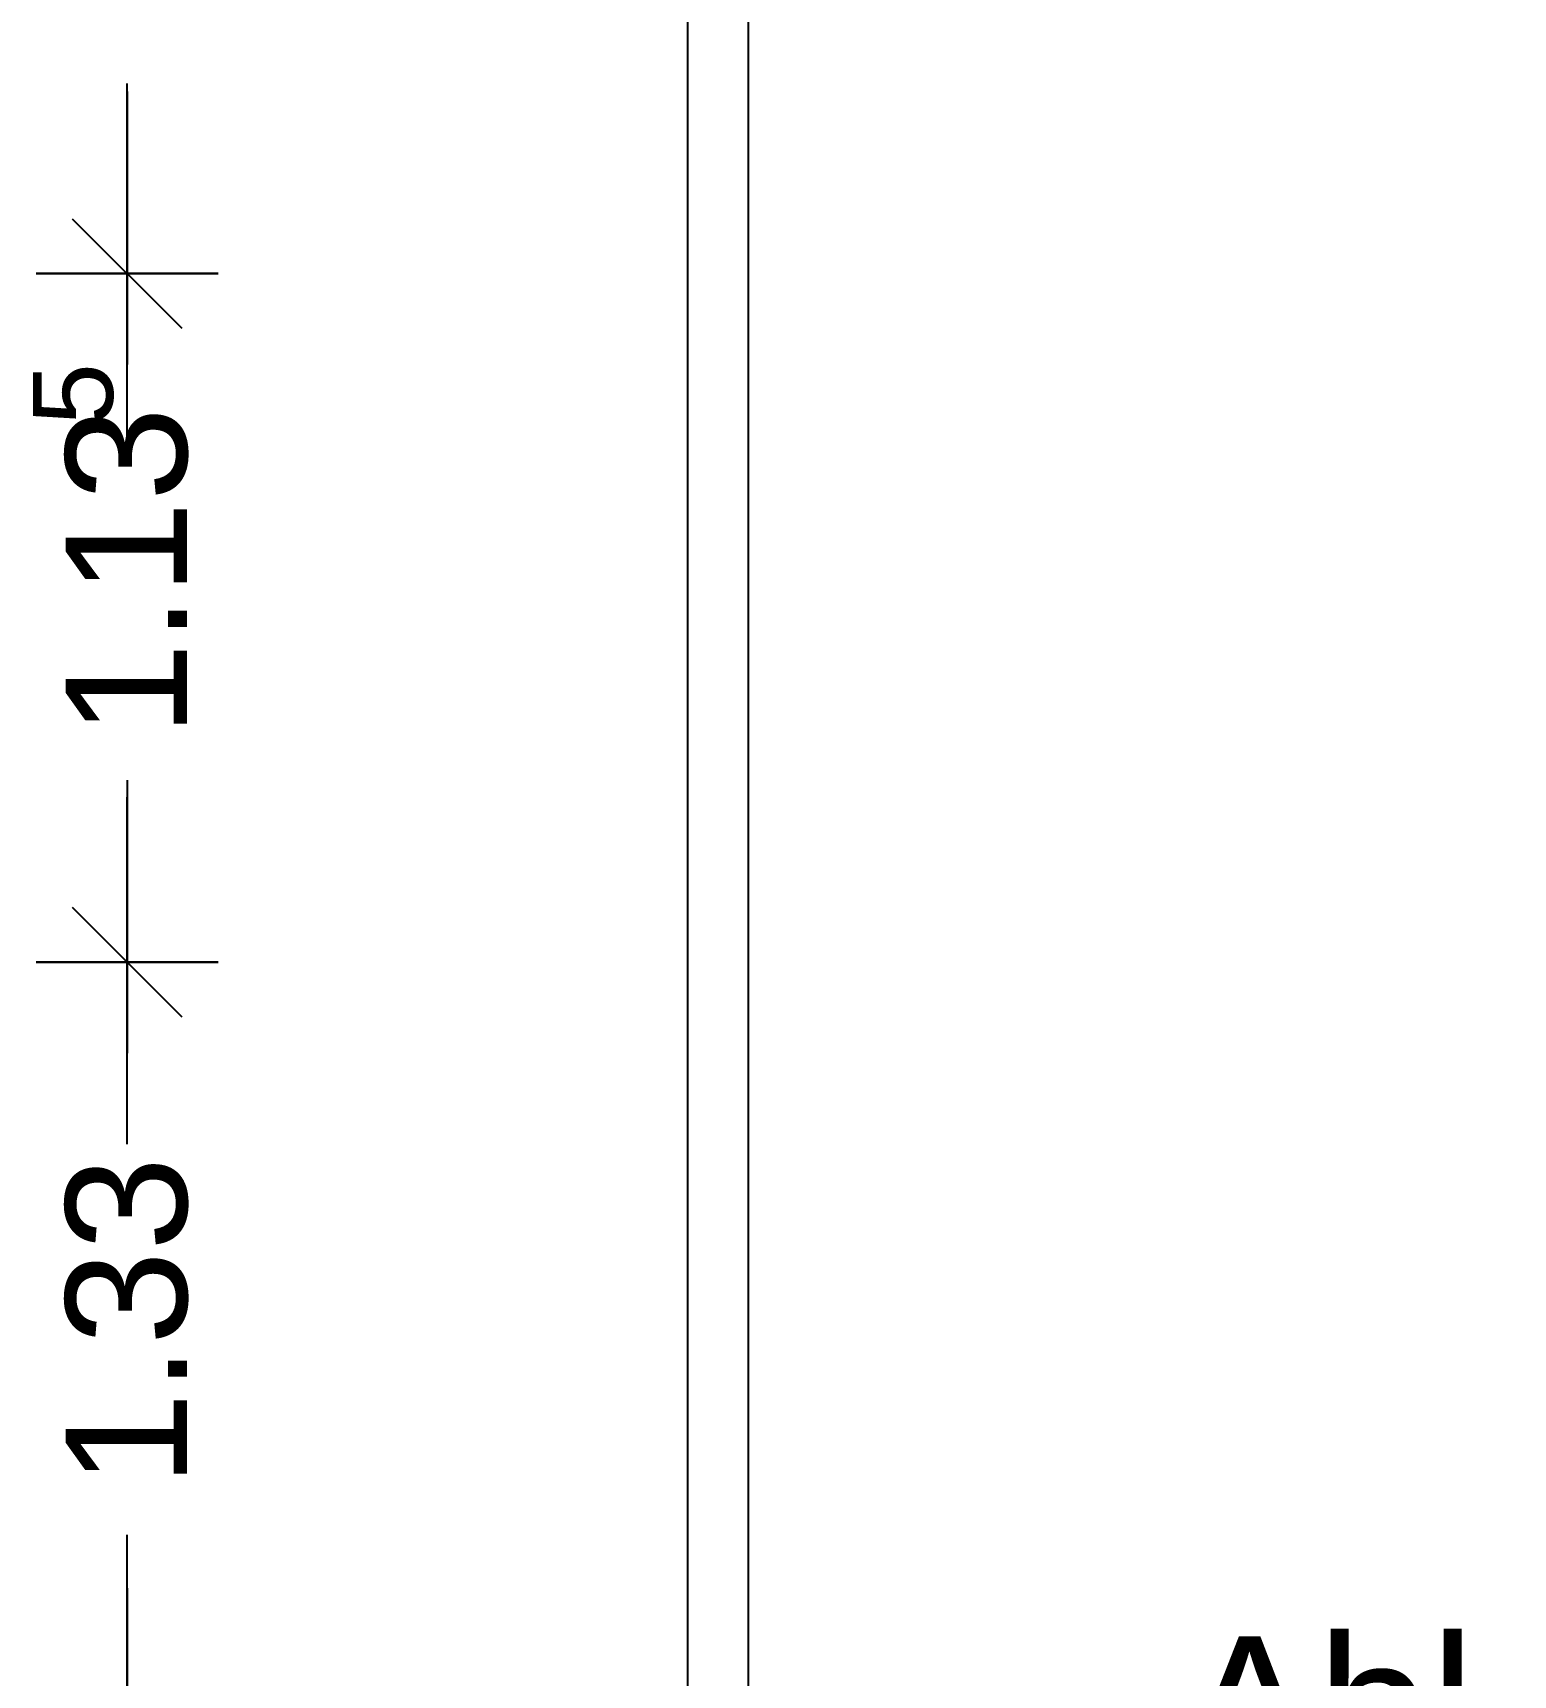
# Model space of a CAD drawing. Extents: x 0 to 756, y -25 to 420.
# Drawn here: x 67 to 115.8, y 266.7 to 320.9 of the extents above; entities that cross this region are included whole.
import ezdxf

# ---------------------------------------------------------------- set-up
doc = ezdxf.new("R2010")
doc.units = 0
doc.layers.get('0').update_dxf_attribs({"lineweight": 25})
doc.layers.get('DEFPOINTS').update_dxf_attribs({"lineweight": 25})
doc.layers.add('2L_TEXT', color=7, linetype='Continuous', lineweight=25, true_color=0x3300cc)
doc.layers.add('Standard', color=7, linetype='Continuous', lineweight=25)
doc.styles.get("Standard").update_dxf_attribs({"font": 'arial.ttf'})

# ---------------------------------------------------------------- blocks, each defined once
blk = doc.blocks.new('Referenz-A0T78P30OY')
at = {"layer": 'DEFPOINTS', "color": 0, "linetype": 'Continuous', "lineweight": -2, "ltscale": 0.25}
for p, q in [((70.116, 312.917), (70.116, 312.917)), ((70.116, 290.217), (70.116, 290.217))]:
    blk.add_line(p, q, dxfattribs=at)
at = {"layer": 'Standard', "color": 0, "lineweight": -2}
for p, q in [((88.607, 5.998), (88.607, 413.578)), ((90.607, 5.998), (90.607, 411.578)), ((70.116, 312.917), (70.116, 319.181)), ((70.116, 318.917), (70.116, 309.917)), ((70.116, 306.917), (70.116, 315.917)), ((71.916, 311.117), (68.316, 314.717)), ((68.316, 314.717), (71.916, 311.117)), ((73.116, 312.917), (67.116, 312.917)), ((67.116, 312.917), (73.116, 312.917)), ((70.116, 311.659), (70.116, 312.917)), ((70.116, 296.217), (70.116, 287.217)), ((70.116, 290.217), (70.116, 295.659)), ((70.116, 284.217), (70.116, 293.217)), ((71.916, 288.417), (68.316, 292.017)), ((68.316, 292.017), (71.916, 288.417)), ((73.116, 290.217), (67.116, 290.217)), ((67.116, 290.217), (73.116, 290.217)), ((70.116, 284.534), (70.116, 290.217)), ((70.116, 263.578), (70.116, 271.334)), ((70.116, 269.578), (70.116, 260.578))]:
    blk.add_line(p, q, dxfattribs=at)
at = {"layer": 'Standard', "color": 0, "lineweight": -2, "attachment_point": 1, "rotation": 90}
for s, insert, char_height in [('{\\fArial;5}', (67.004, 307.917), 2.64), ('{\\fArial;1.13}', (68.084, 297.652), 4), ('{\\fArial;1.33}', (68.084, 272.929), 4)]:
    blk.add_mtext(s, dxfattribs=dict(at, insert=insert, char_height=char_height))
blk = doc.blocks.new('MText-A0T78PBCOY', base_point=(104.878, 263.183))
at = {"color": 0, "linetype": 'ByBlock', "lineweight": -2, "ltscale": 0.2, "insert": (104.878, 267.983), "char_height": 4.8, "attachment_point": 1}
blk.add_mtext('{\\fArial;Abl.}', dxfattribs=at)

msp = doc.modelspace()

# ---------------------------------------------------------------- block references
at = {"color": 8, "lineweight": 25, "ltscale": 0.25, "true_color": 0x808080}
msp.add_blockref('Referenz-A0T78P30OY', (0, 0), dxfattribs=at)
at = {"layer": '2L_TEXT', "lineweight": 20, "ltscale": 0.2}
msp.add_blockref('MText-A0T78PBCOY', (104.878, 263.183), dxfattribs=at)

doc.saveas('drawing.dxf')
